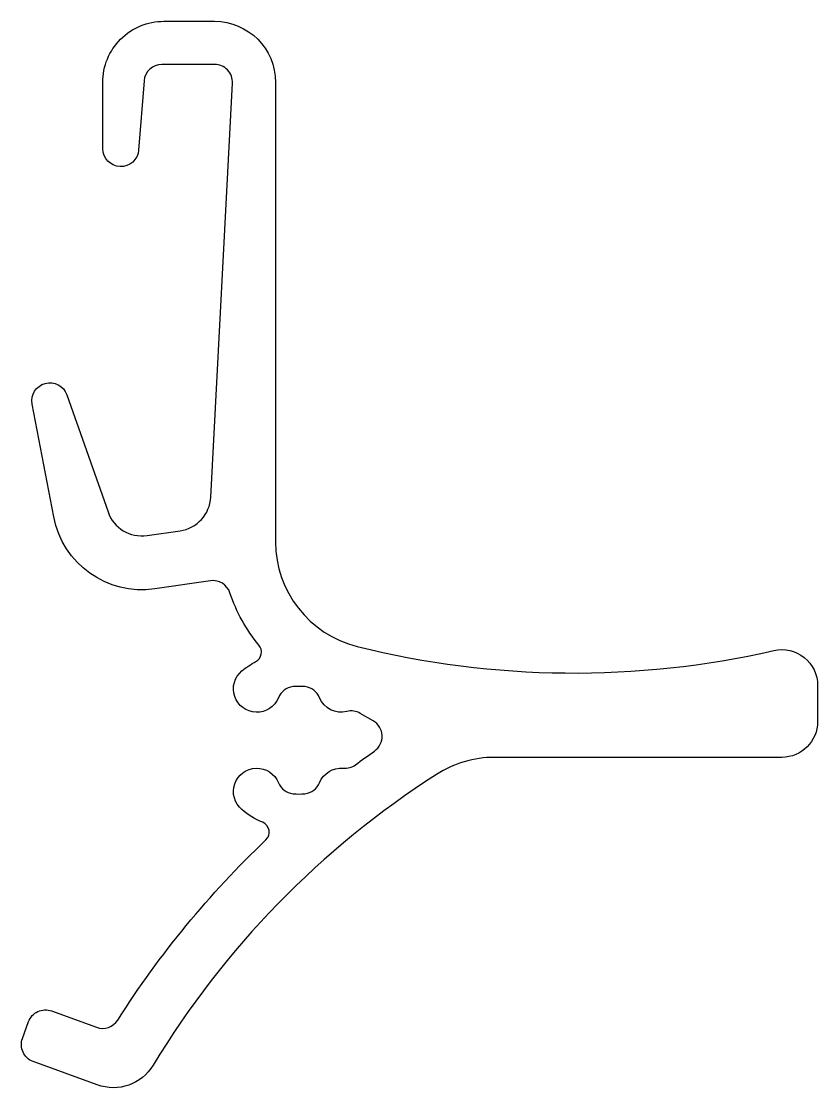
# Model space of a CAD drawing. Extents: x 859.8 to 882, y -21.2 to 8.5.
import ezdxf

# ---------------------------------------------------------------- set-up
doc = ezdxf.new("R2010")
doc.units = 0
doc.header["$LTSCALE"] = 15
doc.layers.get('0').update_dxf_attribs({"linetype": 'CONTINUOUS'})

msp = doc.modelspace()

# ---------------------------------------------------------------- linework, layer by layer
at = {"linetype": 'CONTINUOUS'}
msp.add_lwpolyline([(869.278, -10.728, 0.195099), (868.906, -10.676, -0.373542), (868.145, -10.292, 0.265647), (867.738, -9.984, 0.048542), (867.406, -9.984, 0.279348), (866.998, -10.292, -1.283873), (865.984, -9.544, -0.042299), (866.37, -9.282, 0.471532), (866.457, -8.827, -0.091545), (865.649, -7.373, 0.363031), (865.104, -7.036), (863.553, -7.26, -0.400973), (860.74, -5.255), (860.14, -2.114, -0.927714), (861.103, -1.854), (862.253, -5.118, 0.358089), (863.339, -5.775), (864.259, -5.643, 0.357996), (865.115, -4.705), (865.719, 6.821, 0.429636), (865.219, 7.347), (863.754, 7.347, 0.391619), (863.255, 6.886), (863.105, 4.962, -0.961457), (862.107, 5), (862.105, 6.846, -0.414454), (863.805, 8.547), (865.219, 8.547, -0.414213), (866.919, 6.847), (866.919, -5.953, 0.344421), (869.195, -8.864, 0.117611), (880.797, -8.978, -0.481565), (882.019, -9.953), (882.019, -10.953, -0.414213), (881.019, -11.953), (873.019, -11.953, 0.143537), (871.4, -12.428, 0.114629), (863.509, -20.526, -0.358121), (861.952, -21.075), (860.166, -20.425, -0.414214), (859.868, -19.784), (860.039, -19.314, -0.414214), (860.68, -19.015), (861.93, -19.47, 0.352106), (862.524, -19.269, -0.060976), (866.649, -14.254, 0.535634), (866.564, -13.762, -0.089454), (865.984, -13.406, -1.283874), (866.998, -12.658, 0.281257), (867.406, -12.965, 0.055401), (867.737, -12.965, 0.286028), (868.145, -12.658, -0.329037), (868.804, -12.256, 0.17744), (869.146, -12.16, -0.010127), (869.676, -11.778, 0.548313), (869.639, -10.936)], format="xyb", close=True, dxfattribs=at)

doc.saveas('drawing.dxf')
